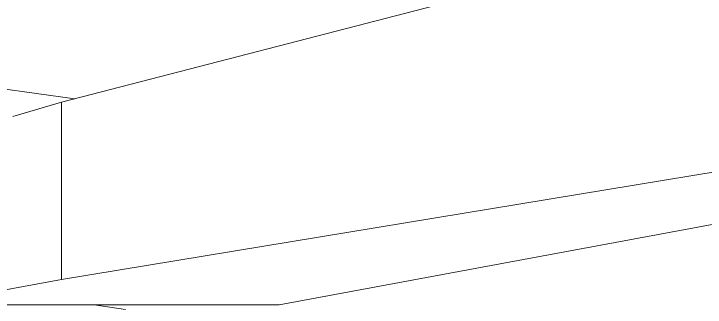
# Model space of a CAD drawing. Extents: x 4834 to 83801, y -13735 to 32221.
# Drawn here: x 13862.828 to 13866.032, y -12489.023 to -12487.664 of the extents above; entities that cross this region are included whole.
import ezdxf

# ---------------------------------------------------------------- set-up
doc = ezdxf.new("R2010")
doc.units = 0
doc.header["$LTSCALE"] = 8
doc.header["$MEASUREMENT"] = 0
doc.layers.add('G-IMPT', color=8, linetype='Continuous', lineweight=9)
doc.layers.add('I-FURN', color=30, linetype='Continuous', lineweight=9)

# ---------------------------------------------------------------- blocks, each defined once
blk = doc.blocks.new('Captain_Kirk_simplified_chair_2_22296 - Captain_Kirk_simplified_chair_2_22296-V42-Section 1')
at = {"layer": 'I-FURN'}
for p, q in [((1112.7841, 20.4804), (1098.6915, 22.4397)), ((1112.7233, 20.4646), (1117.5608, 21.7166)), ((1112.7233, 20.4646), (1112.4976, 20.3986)), ((1112.7233, 19.6431), (1112.7233, 20.4646)), ((1117.4725, 20.4239), (1112.7233, 19.6431)), ((1113.7312, 19.5244), (1118.5708, 20.4239)), ((1112.0846, 19.5244), (1112.7233, 19.6431)), ((1113.7312, 19.5244), (1112.0846, 19.5244)), ((1112.874, 19.5244), (1113.0188, 19.5043))]:
    blk.add_line(p, q, dxfattribs=at)

msp = doc.modelspace()

# ---------------------------------------------------------------- block references
at = {"layer": 'G-IMPT'}
msp.add_blockref('Captain_Kirk_simplified_chair_2_22296 - Captain_Kirk_simplified_chair_2_22296-V42-Section 1', (12750.32625, -12508.53771), dxfattribs=at)

doc.saveas('drawing.dxf')
